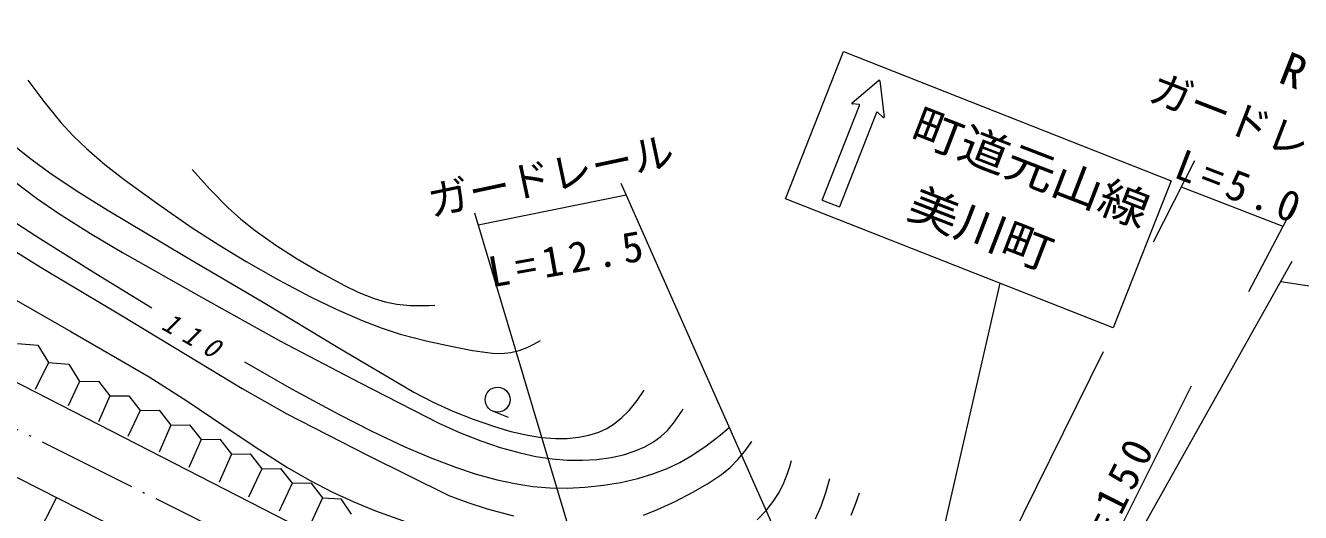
# Model space of a CAD drawing. Units: millimetres, scale not verified. Extents: x 40000 to 680000, y 20000 to 380000.
# Drawn here: x 331781 to 402013, y 287652 to 314481 of the extents above; entities that cross this region are included whole.
import ezdxf
from ezdxf.enums import TextEntityAlignment as Align

# ---------------------------------------------------------------- set-up
doc = ezdxf.new("R2010")
doc.units = ezdxf.units.MM
doc.header["$LTSCALE"] = 1000
doc.linetypes.add('USER1', pattern=[7.000001, 5.508197, -0.688525, 0.114754, -0.688525])
for name, color, linetype, lineweight in [('S-BGD', 7, 'Continuous', 13), ('S-BGD-HTXT', 6, 'Continuous', 13), ('S-BMK-SRVR', 3, 'Continuous', 13)]:
    doc.layers.add(name, color=color, linetype=linetype, lineweight=lineweight)
doc.styles.add('ＭＳ ゴシック', font='')
doc.styles.get('ＭＳ ゴシック').set_extended_font_data('MS Gothic')

msp = doc.modelspace()

# ---------------------------------------------------------------- linework, layer by layer
at = {"layer": 'S-BGD'}
for p, q in [((373648, 304931), (376844, 313043)), ((376844, 313043), (394890, 305931)), ((331901, 311475), (332790, 310289)), ((377309, 310228), (378776, 311459)), ((378835, 311436), (379087, 309440)), ((332790, 310289), (333723, 309144)), ((375662, 304866), (377718, 310081)), ((377688, 310131), (377329, 310164)), ((333723, 309144), (334414, 308399)), ((378662, 309694), (376612, 304491)), ((379027, 309410), (378721, 309706)), ((334414, 308399), (335148, 307696)), ((331003, 307988), (332083, 307127)), ((335148, 307696), (336158, 306831)), ((332083, 307127), (333199, 306316)), ((333199, 306316), (334717, 305295)), ((336158, 306831), (337217, 306003)), ((340966, 306546), (341921, 305482)), ((331179, 305884), (332383, 304976)), ((337217, 306003), (339070, 304649)), ((394890, 305931), (391693, 297819)), ((332383, 304976), (333622, 304117)), ((334717, 305295), (336279, 304317)), ((341921, 305482), (342924, 304455)), ((391693, 297819), (373648, 304931)), ((375662, 304866), (376612, 304491)), ((333622, 304117), (335354, 303020)), ((336279, 304317), (340565, 301766)), ((339070, 304649), (340959, 303343)), ((342924, 304455), (343651, 303804)), ((330994, 303780), (332599, 302726)), ((343651, 303804), (344425, 303191)), ((332599, 302726), (335661, 300812)), ((335354, 303020), (337125, 301971)), ((340959, 303343), (342423, 302390)), ((344425, 303191), (345569, 302386)), ((331075, 302124), (332733, 301096)), ((342423, 302390), (343929, 301483)), ((345569, 302386), (346751, 301628)), ((337125, 301971), (341467, 299515)), ((340565, 301766), (344871, 299238)), ((343929, 301483), (345684, 300486)), ((346751, 301628), (348028, 300873)), ((332733, 301096), (337017, 298536)), ((335661, 300812), (338731, 298930)), ((348028, 300873), (349346, 300164)), ((329945, 300105), (334269, 297622)), ((345684, 300486), (347479, 299536)), ((349346, 300164), (350149, 299779)), ((385456, 300277), (380793, 279916)), ((341467, 299515), (345834, 297091)), ((344871, 299238), (349009, 296735)), ((347479, 299536), (348891, 298853)), ((350149, 299779), (350980, 299448)), ((350980, 299448), (351599, 299260)), ((351599, 299260), (352239, 299129)), ((322799, 299179), (363422, 278345)), ((337017, 298536), (341291, 295957)), ((348891, 298853), (350328, 298225)), ((352239, 299129), (352969, 299061)), ((352969, 299061), (353718, 299053)), ((353718, 299053), (354019, 299059)), ((354019, 299059), (354331, 299067)), ((350328, 298225), (351371, 297820)), ((351371, 297820), (352428, 297474)), ((334269, 297622), (338595, 295117)), ((345834, 297091), (350175, 294807)), ((352428, 297474), (353846, 297108)), ((353846, 297108), (355307, 296794)), ((359790, 296924), (360154, 297127)), ((331337, 296967), (332455, 296871)), ((332455, 296871), (333048, 295919)), ((349009, 296735), (353177, 294283)), ((355307, 296794), (356400, 296579)), ((356400, 296579), (357500, 296423)), ((357500, 296423), (358007, 296411)), ((358007, 296411), (358512, 296458)), ((358512, 296458), (358973, 296572)), ((358973, 296572), (359422, 296745)), ((359422, 296745), (359790, 296924)), ((391143, 296495), (379556, 273097)), ((317994, 296331), (343506, 283401)), ((333048, 295919), (332315, 294436)), ((333048, 295919), (334165, 295823)), ((334165, 295823), (334759, 294872)), ((341291, 295957), (343722, 294492)), ((343853, 295943), (346439, 294470)), ((338595, 295117), (340660, 293802)), ((334759, 294872), (334125, 293530)), ((334759, 294872), (335796, 294889)), ((335796, 294889), (336432, 294070)), ((343722, 294492), (346182, 293080)), ((346439, 294470), (349064, 293045)), ((350175, 294807), (354554, 292572)), ((353177, 294283), (354234, 293734)), ((365467, 293816), (365864, 294398)), ((336432, 294070), (335806, 292642)), ((336432, 294070), (337469, 294088)), ((337469, 294088), (338105, 293269)), ((340660, 293802), (342699, 292432)), ((354234, 293734), (355319, 293238)), ((365026, 293273), (365467, 293816)), ((338105, 293269), (337422, 291846)), ((338105, 293269), (339142, 293287)), ((339142, 293287), (339778, 292468)), ((346182, 293080), (350621, 290815)), ((349064, 293045), (350855, 292137)), ((355319, 293238), (356447, 292785)), ((357537, 293226), (358372, 292902)), ((364216, 292542), (364637, 292881)), ((364637, 292881), (365026, 293273)), ((367532, 292644), (367881, 293155)), ((367881, 293155), (367945, 293258)), ((367945, 293258), (368012, 293371)), ((339778, 292468), (339144, 290975)), ((339778, 292468), (340814, 292486)), ((340814, 292486), (341451, 291667)), ((342699, 292432), (344424, 291269)), ((354554, 292572), (355695, 292059)), ((356447, 292785), (357612, 292381)), ((357612, 292381), (358522, 292113)), ((363355, 292084), (363801, 292287)), ((363801, 292287), (364216, 292542)), ((366782, 291838), (367142, 292178)), ((367142, 292178), (367532, 292644)), ((370294, 292126), (370549, 292340)), ((341451, 291667), (340778, 290138)), ((341451, 291667), (342487, 291684)), ((342487, 291684), (343124, 290865)), ((350855, 292137), (352683, 291278)), ((355695, 292059), (356863, 291600)), ((356863, 291600), (357931, 291239)), ((358522, 292113), (359447, 291903)), ((359447, 291903), (360207, 291784)), ((360207, 291784), (360977, 291726)), ((360977, 291726), (361614, 291732)), ((361614, 291732), (362261, 291799)), ((362261, 291799), (362818, 291912)), ((362818, 291912), (363355, 292084)), ((365888, 291266), (366380, 291543)), ((366380, 291543), (366782, 291838)), ((369280, 291324), (370038, 291915)), ((370038, 291915), (370294, 292126)), ((371424, 291044), (371793, 291564)), ((343124, 290865), (342453, 289319)), ((343124, 290865), (344160, 290883)), ((344160, 290883), (344797, 290064)), ((344424, 291269), (346183, 290157)), ((350621, 290815), (355096, 288584)), ((352683, 291278), (354066, 290683)), ((357931, 291239), (359023, 290933)), ((359023, 290933), (359897, 290741)), ((364043, 290688), (364716, 290837)), ((364716, 290837), (365369, 291044)), ((365369, 291044), (365888, 291266)), ((367826, 290406), (368490, 290786)), ((368490, 290786), (369280, 291324)), ((371027, 290565), (371424, 291044)), ((344797, 290064), (344057, 288494)), ((344797, 290064), (345833, 290082)), ((345833, 290082), (346470, 289263)), ((346183, 290157), (347420, 289440)), ((354066, 290683), (355470, 290144)), ((355470, 290144), (356601, 289770)), ((359897, 290741), (360784, 290608)), ((360784, 290608), (361620, 290538)), ((361620, 290538), (362471, 290528)), ((362471, 290528), (363255, 290577)), ((363255, 290577), (364043, 290688)), ((366336, 289775), (367131, 290079)), ((367131, 290079), (367826, 290406)), ((370121, 289752), (370593, 290134)), ((370593, 290134), (371027, 290565)), ((373777, 289863), (373876, 290187)), ((373876, 290187), (373967, 290525)), ((347420, 289440), (348685, 288777)), ((356601, 289770), (357758, 289452)), ((357758, 289452), (358735, 289241)), ((364571, 289308), (365516, 289527)), ((365516, 289527), (366336, 289775)), ((369345, 289233), (370121, 289752)), ((373561, 289290), (373777, 289863)), ((375976, 289131), (376079, 289516)), ((346470, 289263), (345754, 287734)), ((346470, 289263), (347506, 289281)), ((347506, 289281), (348143, 288462)), ((348685, 288777), (349862, 288233)), ((358735, 289241), (359724, 289089)), ((359724, 289089), (360669, 289013)), ((360669, 289013), (361619, 288998)), ((361619, 288998), (362611, 289043)), ((362611, 289043), (363613, 289150)), ((363613, 289150), (364571, 289308)), ((367572, 288257), (368540, 288767)), ((368540, 288767), (369345, 289233)), ((372973, 288255), (373295, 288753)), ((373295, 288753), (373561, 289290)), ((375607, 288008), (375863, 288750)), ((375863, 288750), (375976, 289131)), ((377498, 288111), (377720, 288732)), ((333483, 288481), (332022, 285597)), ((348143, 288462), (347406, 286856)), ((348143, 288462), (349150, 288408)), ((349150, 288408), (349712, 287569)), ((349862, 288233), (351064, 287745)), ((355096, 288584), (356141, 288194)), ((356141, 288194), (357218, 287858)), ((366592, 287808), (367572, 288257)), ((372598, 287787), (372973, 288255)), ((375297, 287295), (375607, 288008)), ((377260, 287506), (377498, 288111)), ((351064, 287745), (353002, 287049)), ((357218, 287858), (358662, 287473)), ((365819, 287512), (366592, 287808)), ((372080, 287249), (372598, 287787))]:
    msp.add_line(p, q, dxfattribs=at)
msp.add_circle((357786, 293868), 688, dxfattribs=at)
for centre, start, end in [((378799, 311431), 7.21182, 129.99426), ((377332, 310200), 129.99426, 264.60492), ((377684, 310095), 338.49203, 84.60489), ((378696, 309681), 45.8822, 158.492), ((379052, 309436), 225.8822, 7.21182)]:
    msp.add_arc(centre, 36, start, end, dxfattribs=at)
at = {"layer": 'S-BGD-HTXT'}
for p, q in [((396168, 307032), (393892, 302549)), ((364577, 305799), (374195, 284123)), ((395439, 305596), (401046, 303420)), ((356717, 303501), (364861, 305158)), ((401797, 304847), (399149, 299816)), ((356521, 304159), (363210, 281714)), ((401541, 301479), (391471, 283528)), ((400921, 300374), (480947, 288084)), ((395992, 294613), (382276, 267190))]:
    msp.add_line(p, q, dxfattribs=at)
at = {"layer": 'S-BMK-SRVR', "linetype": 'USER1'}
msp.add_line((320168, 297796), (356026, 279900), dxfattribs=at)

# ---------------------------------------------------------------- texts
at = {"layer": 'S-BGD', "style": 'ＭＳ ゴシック', "width": 1.1}
for s, p in [('町道元山線', (380234, 307745)), ('美川町', (380041, 303429))]:
    msp.add_text(s, height=1833, rotation=338.9, dxfattribs=at).set_placement(p, align=Align.BOTTOM_LEFT)
at = {"layer": 'S-BGD', "attachment_point": 7, "style": 'ＭＳ ゴシック'}
for s, insert, char_height, rotation in [('\\T1.25;車道\u3000\u3000\u3000\u3000W2=\\~4.0', (387071, 321020), 1833, 338.6), ('\\T1.3;橋種\\~\\~\\~\\~\\~\\~RC橋', (385532, 317111), 1833, 338.6), ('\\T1.73;\\Q15;110', (339184, 297783), 1100, 329.9)]:
    msp.add_mtext(s, dxfattribs=dict(at, insert=insert, char_height=char_height, rotation=rotation))
at = {"layer": 'S-BGD-HTXT', "style": 'ＭＳ ゴシック'}
for rotation, p in [(338.9, (393357, 309922)), (12, (354242, 303456))]:
    msp.add_text('ガードレール', height=1686, rotation=rotation, dxfattribs=at).set_placement(p, align=Align.BOTTOM_LEFT)
at = {"layer": 'S-BGD-HTXT', "char_height": 1686, "attachment_point": 7, "style": 'ＭＳ ゴシック'}
for s, insert, rotation in [('\\T1.3;L=5.0', (394946, 306117), 338.9), ('\\T1.3;L=12.5', (357451, 300017), 10.1), ('\\T1.3;R=150', (390796, 284757), 63.3)]:
    msp.add_mtext(s, dxfattribs=dict(at, insert=insert, rotation=rotation))

doc.saveas('drawing.dxf')
